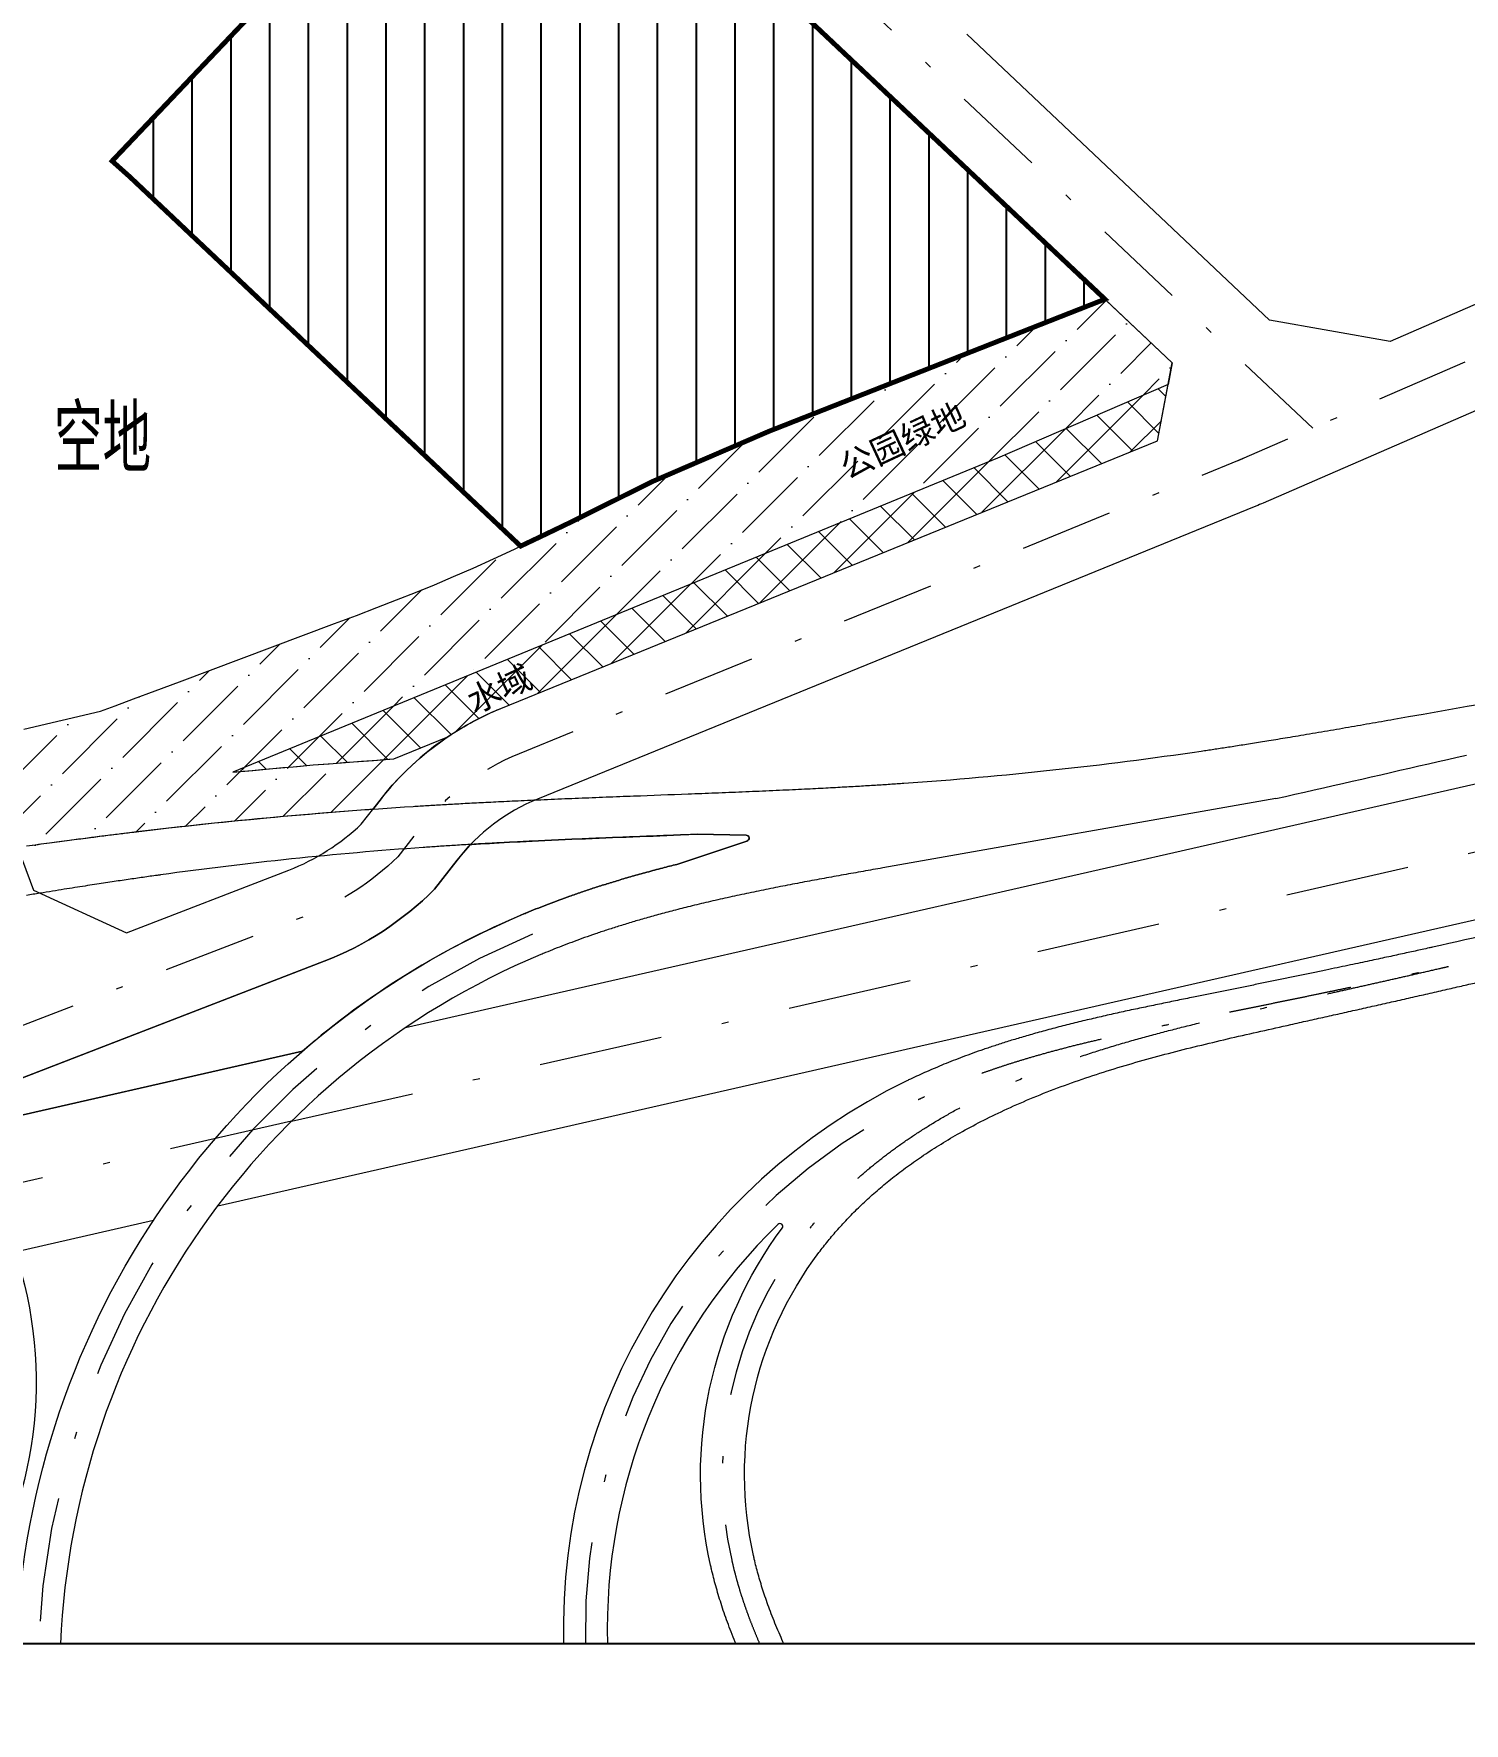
# Model space of a CAD drawing. Header units: millimetres. Extents: x 684779 to 686470, y 2544898 to 2545979.
# Drawn here: x 685273.54 to 685294.04, y 2545207.02 to 2545231.22 of the extents above; entities that cross this region are included whole.
import ezdxf

# ---------------------------------------------------------------- set-up
doc = ezdxf.new("R2010")
doc.units = ezdxf.units.MM
doc.linetypes.add('DASHDOT', pattern=[25.4, 12.7, -6.35, 0, -6.35])
doc.linetypes.add('DOTE', pattern=[2.42, 2, -0.2, 0.02, -0.2])
for name, color, linetype, lineweight in [('JT-道路中线', 7, 'DASHDOT', 5), ('JT-道路名称-BZ', 7, 'Continuous', 5), ('JT-道路红线', 7, 'Continuous', 5), ('YD-G1-TC', 90, 'Continuous', 5)]:
    doc.layers.add(name, color=color, linetype=linetype, lineweight=lineweight)
doc.layers.add('PUB_TEXT', color=7, linetype='Continuous')
doc.layers.add('YD-E1-TC', color=141, linetype='Continuous', lineweight=5, true_color=0xb3ecff)
doc.styles.add('_TCH_DIM', font='SIMPLEX', dxfattribs={"bigfont": 'GBCBIG'})
doc.styles.get("Standard").update_dxf_attribs({"font": ''})
doc.styles.get('Standard').set_extended_font_data('SimSun')

# ---------------------------------------------------------------- blocks, each defined once
blk = doc.blocks.new('EFDGHBFHFGBFGBFG')
at = {"layer": 'YD-E1-TC'}
h = blk.add_hatch(dxfattribs=at)
h.set_pattern_fill('ANSI37', color=256, scale=2)
h.set_pattern_definition([(45, (4326.6216, -664.834), (-4.49012806, 4.49012806), []), (135, (4326.6216, -664.834), (-4.49012806, -4.49012806), [])])
edge = h.paths.add_edge_path()
edge.add_line((689803.852, 2544577.261), (689806.006, 2544588.775))
edge.add_line((689806.006, 2544588.775), (689771.057, 2544573.725))
edge.add_line((689771.057, 2544573.725), (689614.561, 2544509.407))
edge.add_arc((689714.956, 2543497.12), 1017.253, 93.801959, 95.663852, ccw=False)
edge.add_line((689647.504, 2544512.134), (689658.592, 2544516.691))
edge.add_arc((689692.061, 2544466.894), 60, 112.17899, 123.90547, ccw=False)
edge.add_line((689669.411, 2544522.454), (689803.852, 2544577.261))
at = {"layer": 'YD-G1-TC'}
h = blk.add_hatch(dxfattribs=at)
h.set_pattern_fill('ANSI36', color=256, scale=2)
h.set_pattern_definition([(45, (4326.6216, -664.834), (3.367596045, 12.347852166), [15.875, -3.175, 0, -3.175])])
edge = h.paths.add_edge_path()
edge.add_line((689554.4, 2544515.557), (689567.747, 2544517.617))
edge.add_arc((689521.841, 2545355.455), 839.094, 273.13616, 273.1865)
edge.add_arc((689569.742, 2544565.007), 47.366, 267.84592, 268.47752, ccw=False)
edge.add_line((689567.961, 2544517.675), (689571.824, 2544518.222))
edge.add_line((689571.824, 2544518.222), (689587.504, 2544521.898))
edge.add_line((689587.504, 2544521.898), (689590.469, 2544522.998))
edge.add_line((689590.469, 2544522.998), (689594.25, 2544524.41))
edge.add_line((689594.25, 2544524.41), (689598.692, 2544526.071))
edge.add_line((689598.692, 2544526.071), (689603.64, 2544527.923))
edge.add_line((689603.64, 2544527.923), (689635.417, 2544539.831))
edge.add_line((689635.417, 2544539.831), (689639.882, 2544541.513))
edge.add_line((689639.882, 2544541.513), (689644.082, 2544543.112))
edge.add_line((689644.082, 2544543.112), (689648.092, 2544544.668))
edge.add_line((689648.092, 2544544.668), (689651.986, 2544546.217))
edge.add_line((689651.986, 2544546.217), (689655.841, 2544547.797))
edge.add_line((689655.841, 2544547.797), (689659.732, 2544549.447))
edge.add_line((689659.732, 2544549.447), (689663.734, 2544551.204))
edge.add_line((689663.734, 2544551.204), (689667.903, 2544553.093))
edge.add_line((689667.903, 2544553.093), (689672.209, 2544555.093))
edge.add_line((689672.209, 2544555.093), (689673.481, 2544555.694))
edge.add_line((689673.481, 2544555.694), (689676.598, 2544557.167))
edge.add_line((689676.598, 2544557.167), (689681.016, 2544559.278))
edge.add_line((689681.016, 2544559.278), (689683.287, 2544560.371))
edge.add_line((689683.287, 2544560.371), (689700.462, 2544568.91))
edge.add_line((689700.462, 2544568.91), (689724.367, 2544579.209))
edge.add_line((689724.367, 2544579.209), (689793.079, 2544606.224))
edge.add_line((689793.079, 2544606.224), (689806.839, 2544593.225))
edge.add_line((689806.839, 2544593.225), (689806.006, 2544588.775))
edge.add_line((689806.006, 2544588.775), (689771.057, 2544573.725))
edge.add_line((689771.057, 2544573.725), (689614.561, 2544509.407))
edge.add_line((689614.561, 2544509.407), (689617.851, 2544509.728))
edge.add_line((689617.851, 2544509.728), (689621.143, 2544510.038))
edge.add_line((689621.143, 2544510.038), (689624.435, 2544510.338))
edge.add_line((689624.435, 2544510.338), (689627.728, 2544510.626))
edge.add_line((689627.728, 2544510.626), (689631.022, 2544510.904))
edge.add_line((689631.022, 2544510.904), (689634.316, 2544511.172))
edge.add_line((689634.316, 2544511.172), (689637.612, 2544511.429))
edge.add_line((689637.612, 2544511.429), (689640.909, 2544511.675))
edge.add_line((689640.909, 2544511.675), (689644.206, 2544511.91))
edge.add_line((689644.206, 2544511.91), (689647.504, 2544512.134))
edge.add_line((689647.504, 2544512.134), (689658.592, 2544516.691))
edge.add_arc((689692.061, 2544466.894), 60, 123.90547, 142.12232)
edge.add_line((689644.702, 2544503.732), (689643.21, 2544501.815))
edge.add_arc((689714.958, 2543497.119), 1007.254, 94.084704, 94.175492)
edge.add_line((689641.618, 2544501.7), (689638.272, 2544501.45))
edge.add_line((689638.272, 2544501.45), (689634.924, 2544501.189))
edge.add_line((689634.924, 2544501.189), (689631.578, 2544500.916))
edge.add_line((689631.578, 2544500.916), (689628.233, 2544500.633))
edge.add_line((689628.233, 2544500.633), (689624.888, 2544500.338))
edge.add_line((689624.888, 2544500.338), (689621.545, 2544500.032))
edge.add_line((689621.545, 2544500.032), (689618.203, 2544499.715))
edge.add_line((689618.203, 2544499.715), (689614.861, 2544499.387))
edge.add_line((689614.861, 2544499.387), (689611.521, 2544499.048))
edge.add_line((689611.521, 2544499.048), (689608.182, 2544498.698))
edge.add_line((689608.182, 2544498.698), (689604.844, 2544498.336))
edge.add_line((689604.844, 2544498.336), (689601.508, 2544497.964))
edge.add_line((689601.508, 2544497.964), (689598.173, 2544497.58))
edge.add_line((689598.173, 2544497.58), (689594.777, 2544497.178))
edge.add_line((689594.777, 2544497.178), (689593.445, 2544497.017))
edge.add_line((689593.445, 2544497.017), (689592.301, 2544496.877))
edge.add_line((689592.301, 2544496.877), (689591.773, 2544496.812))
edge.add_line((689591.773, 2544496.812), (689590.858, 2544496.7))
edge.add_line((689590.858, 2544496.7), (689589.619, 2544496.545))
edge.add_line((689589.619, 2544496.545), (689588.415, 2544496.394))
edge.add_line((689588.415, 2544496.394), (689587.206, 2544496.241))
edge.add_line((689587.206, 2544496.241), (689585.952, 2544496.08))
edge.add_line((689585.952, 2544496.08), (689584.458, 2544495.888))
edge.add_line((689584.458, 2544495.888), (689582.73, 2544495.663))
edge.add_line((689582.73, 2544495.663), (689581.587, 2544495.512))
edge.add_line((689581.587, 2544495.512), (689581.116, 2544495.45))
edge.add_line((689581.116, 2544495.45), (689580.589, 2544495.381))
edge.add_line((689580.589, 2544495.381), (689580.062, 2544495.311))
edge.add_line((689580.062, 2544495.311), (689579.535, 2544495.24))
edge.add_line((689579.535, 2544495.24), (689579.008, 2544495.17))
edge.add_line((689579.008, 2544495.17), (689578.512, 2544495.104))
edge.add_line((689578.512, 2544495.104), (689578.016, 2544495.037))
edge.add_line((689578.016, 2544495.037), (689577.521, 2544494.97))
edge.add_line((689577.521, 2544494.97), (689577.025, 2544494.904))
edge.add_line((689577.025, 2544494.904), (689576.445, 2544494.825))
edge.add_line((689576.445, 2544494.825), (689575.865, 2544494.747))
edge.add_line((689575.865, 2544494.747), (689575.284, 2544494.668))
edge.add_line((689575.284, 2544494.668), (689574.704, 2544494.589))
edge.add_line((689574.704, 2544494.589), (689574.113, 2544494.508))
edge.add_line((689574.113, 2544494.508), (689573.522, 2544494.427))
edge.add_line((689573.522, 2544494.427), (689572.93, 2544494.346))
edge.add_line((689572.93, 2544494.346), (689572.339, 2544494.264))
edge.add_line((689572.339, 2544494.264), (689571.671, 2544494.172))
edge.add_line((689571.671, 2544494.172), (689571.004, 2544494.08))
edge.add_line((689571.004, 2544494.08), (689570.525, 2544494.013))
edge.add_arc((689519.813, 2544472.722), 55, 22.77437, 48.51264)
edge.add_line((689556.248, 2544513.923), (689554.4, 2544515.557))
blk.add_lwpolyline([(689271.598, 2544931.071), (690048.276, 2544931.071), (690048.276, 2544331.059), (689271.598, 2544331.059)], close=True)
at = {"color": 1, "linetype": 'DOTE', "ltscale": 3, "const_width": 1}
blk.add_lwpolyline([(689793.079, 2544606.224), (689671.763, 2544720.643), (689589.868, 2544634.495), (689593.436, 2544631.315), (689673.48, 2544555.694), (689676.598, 2544557.168), (689681.016, 2544559.279), (689683.288, 2544560.372), (689700.463, 2544568.91), (689724.368, 2544579.21)], close=True, dxfattribs=at)
at = {"layer": 'JT-道路中线', "color": 1, "ltscale": 1.5, "flags": 128}
blk.add_lwpolyline([(689835.601, 2544579.809), (689626.879, 2544776.995), (689583.311, 2544812.711), (689453.333, 2544919.263)], dxfattribs=at)
blk.add_lwpolyline([(690048.276, 2544671.43), (689978.788, 2544642.097, 0.002727), (689977.986, 2544641.753), (689821.479, 2544573.665, -0.0058133), (689820.193, 2544573.124), (689673.186, 2544513.194, 0.131401), (689652.595, 2544497.592), (689648.341, 2544492.124, -0.1022041), (689629.639, 2544480.066), (689541.404, 2544445.948, -0.0825214), (689522.142, 2544441.957, -0.0565158), (689488.432, 2544444.432), (689359.477, 2544468.724), (689359.231, 2544468.771, 0.000075), (689358.248, 2544468.956, 0.000175), (689357.266, 2544469.14, 0.000275), (689356.283, 2544469.324, 0.000375), (689355.299, 2544469.506, 0.000475), (689354.316, 2544469.687, 0.000575), (689353.332, 2544469.865, 0.000675), (689352.348, 2544470.042, 0.000775), (689351.363, 2544470.215, 0.000875), (689350.377, 2544470.385, 0.000975), (689349.391, 2544470.551, 0.001075), (689348.404, 2544470.714, 0.001175), (689347.417, 2544470.872, 0.001275), (689346.429, 2544471.025, 0.001375), (689345.44, 2544471.172, 0.001475), (689344.45, 2544471.315, 0.001575), (689343.459, 2544471.451, 0.001675), (689342.468, 2544471.58, 0.001775), (689341.475, 2544471.703, 0.001875), (689340.482, 2544471.819, 0.001975), (689339.488, 2544471.927, 0.002075), (689338.493, 2544472.027, 0.002175), (689337.497, 2544472.118, 0.002275), (689336.5, 2544472.201, 0.002375), (689335.503, 2544472.274, 0.002475), (689334.505, 2544472.338, 0.002575), (689333.507, 2544472.391, 0.002675), (689332.507, 2544472.434, 0.002775), (689331.508, 2544472.467, 0.002875), (689330.508, 2544472.487, 0.002975), (689329.508, 2544472.497, 0.003075), (689328.508, 2544472.494, 0.003175), (689327.508, 2544472.478, 0.003275), (689326.509, 2544472.45, 0.003375), (689325.51, 2544472.408, 0.003475), (689324.511, 2544472.353, 0.003575), (689323.514, 2544472.284, 0.003675), (689322.517, 2544472.2, 0.003775), (689321.522, 2544472.101, 0.003875), (689320.529, 2544471.987, 0.003975), (689319.537, 2544471.858, 0.004075), (689318.548, 2544471.712, 0.0014024), (689318.213, 2544471.659, 0.0003253), (689318.136, 2544471.647, 0.0872514), (689298.51, 2544464.813)], format="xyb", dxfattribs=at)
at = {"layer": 'JT-道路中线', "color": 1, "ltscale": 2, "flags": 128}
for points in [[(689626.57, 2544437.993), (690048.276, 2544533.954)], [(689626.57, 2544437.993), (689604.504, 2544432.972), (689579.828, 2544427.357), (689577.168, 2544426.752), (689514.2, 2544412.423), (689429.859, 2544393.231), (689308.977, 2544365.724), (689271.598, 2544357.083)]]:
    blk.add_lwpolyline(points, dxfattribs=at)
for points in [[(689944.759, 2544490.702, -0.0002125), (689942.208, 2544489.975, -0.0002623), (689939.429, 2544489.186, -0.0002778), (689936.788, 2544488.439, -0.0002778), (689934.378, 2544487.761, -0.0002778), (689932.147, 2544487.135, -0.0002778), (689930.059, 2544486.552, -0.0002778), (689928.09, 2544486.005, -0.0002778), (689926.221, 2544485.488, -0.0002778), (689924.44, 2544484.997, -0.0002778), (689922.733, 2544484.528, -0.0002778), (689921.093, 2544484.081, -0.0002778), (689919.513, 2544483.651, -0.0002778), (689917.985, 2544483.237, -0.0002778), (689916.506, 2544482.838, -0.0002778), (689915.07, 2544482.453, -0.0001389), (689914.368, 2544482.265, -0.0105525), (689861.073, 2544469.222, -0.0001336), (689860.39, 2544469.07, -0.0002672), (689858.994, 2544468.761, -0.0002672), (689857.555, 2544468.444, -0.0002672), (689856.068, 2544468.119, -0.0002672), (689854.528, 2544467.783, -0.0002672), (689852.93, 2544467.436, -0.0002672), (689851.267, 2544467.077, -0.0002672), (689849.528, 2544466.704, -0.0002672), (689847.705, 2544466.315, -0.0002672), (689845.782, 2544465.907, -0.0002672), (689843.742, 2544465.476, -0.0002672), (689841.56, 2544465.017, -0.0002672), (689839.202, 2544464.524, -0.0002672), (689836.618, 2544463.987, -0.0002524), (689833.897, 2544463.424, -0.0002227), (689831.175, 2544462.864, -0.000193), (689828.453, 2544462.306, -0.0001633), (689825.73, 2544461.75, -0.0001336), (689823.007, 2544461.195, -0.0001039), (689820.284, 2544460.642, -0.0000742), (689817.561, 2544460.09, -0.0000445), (689814.837, 2544459.538, -0.0000148), (689812.114, 2544458.987, 0.0001936), (689808.835, 2544458.323, 0.0005807), (689805.558, 2544457.653, 0.0009679), (689802.283, 2544456.974, 0.001355), (689799.011, 2544456.279, 0.0017421), (689795.743, 2544455.564, 0.0021293), (689792.481, 2544454.824, 0.0025164), (689789.226, 2544454.053, 0.0029036), (689785.98, 2544453.248, 0.0032907), (689782.744, 2544452.402, 0.0034844), (689779.681, 2544451.557, 0.0034844), (689776.897, 2544450.747, 0.0034844), (689774.331, 2544449.961, 0.0034843), (689771.942, 2544449.193, 0.0034843), (689769.7, 2544448.437, 0.0034843), (689767.583, 2544447.691, 0.0034843), (689765.575, 2544446.951, 0.0034843), (689763.663, 2544446.216, 0.0034843), (689761.835, 2544445.484, 0.0034843), (689760.085, 2544444.755, 0.0034843), (689758.403, 2544444.027, 0.0034843), (689756.785, 2544443.299, 0.0034844), (689755.225, 2544442.572, 0.0017423), (689754.466, 2544442.207, 0.2946846), (689686.761, 2544331.059, 0.2946846)], [(689675.894, 2544476.274, 0.2907635), (689574.79, 2544331.059, 0.2907635)], [(689722.448, 2544331.059, -0.0049553), (689721.572, 2544333.124, -0.0050173), (689720.77, 2544335.124, -0.0050173), (689720.044, 2544337.045, -0.0050172), (689719.386, 2544338.899, -0.0050174), (689718.789, 2544340.692, -0.0050174), (689718.25, 2544342.431, -0.0050174), (689717.762, 2544344.121, -0.0050173), (689717.322, 2544345.766, -0.0050171), (689716.928, 2544347.371, -0.0025083), (689716.747, 2544348.159, -0.2202234), (689730.943, 2544413.854, -0.0048957), (689731.905, 2544415.104, -0.0097924), (689733.947, 2544417.6, -0.0097931), (689736.151, 2544420.089, -0.009793), (689738.526, 2544422.568, -0.009793), (689741.083, 2544425.036, -0.0097929), (689743.835, 2544427.491, -0.0097929), (689746.797, 2544429.932, -0.0097929), (689749.988, 2544432.359, -0.0097929), (689753.433, 2544434.771, -0.0097928), (689757.161, 2544437.17, -0.0097928), (689761.212, 2544439.557, -0.0097927), (689765.641, 2544441.938, -0.0097927), (689770.522, 2544444.321, -0.0097927), (689775.97, 2544446.721, -0.0092488), (689781.797, 2544449.027, -0.0081608), (689787.701, 2544451.129, -0.0070727), (689793.667, 2544453.049, -0.0059845), (689799.681, 2544454.814, -0.0048964), (689805.731, 2544456.447, -0.0038083), (689811.809, 2544457.975, -0.0027202), (689817.907, 2544459.423, -0.0016321), (689824.017, 2544460.818, -0.0005441), (689830.134, 2544462.186, 0.0000192), (689833.641, 2544462.968, 0.0000576), (689837.149, 2544463.751, 0.000096), (689840.656, 2544464.535, 0.0001344), (689844.164, 2544465.32, 0.0001728), (689847.67, 2544466.108, 0.0002112), (689851.176, 2544466.898, 0.0002496), (689854.682, 2544467.692, 0.000288), (689858.186, 2544468.489, 0.0003264), (689861.689, 2544469.291, 0.0001788), (689863.411, 2544469.686)]]:
    blk.add_lwpolyline(points, format="xyb", dxfattribs=at)
at = {"layer": 'JT-道路红线'}
blk.add_line((689611.479, 2544420.7), (689943.257, 2544496.2), dxfattribs=at)
blk.add_lwpolyline([(689312.961, 2544729.069), (689556.248, 2544513.923, -0.1259077), (689571.559, 2544491.36), (689573.757, 2544485.257), (689592.831, 2544476.555), (689626.032, 2544489.393, 0.0986443), (689640.878, 2544498.817), (689644.702, 2544503.732, -0.131401), (689669.411, 2544522.454), (689803.852, 2544577.261), (689806.839, 2544593.225), (689620.267, 2544769.484), (689469.126, 2544893.386), (689447.191, 2544892.024), (689312.06, 2544749.878)], format="xyb", close=True, dxfattribs=at)
for points in [[(690048.276, 2544682.285), (689974.899, 2544651.31, 0.002727), (689973.997, 2544650.923), (689851.422, 2544597.597), (689826.764, 2544601.914), (689764.808, 2544660.446)], [(690048.276, 2544660.576), (689982.677, 2544632.884, 0.002727), (689981.975, 2544632.583), (689825.468, 2544564.496, -0.0058133), (689823.968, 2544563.864), (689676.961, 2544503.934, 0.131401), (689660.488, 2544491.453), (689655.841, 2544485.479, -0.1049075), (689633.245, 2544470.739), (689545.011, 2544436.621, -0.0825214), (689522.539, 2544431.965, -0.0565158), (689486.58, 2544434.605), (689357.626, 2544458.897), (689357.38, 2544458.944, 0.000075), (689356.4, 2544459.128, 0.000175), (689355.424, 2544459.311, 0.000275), (689354.452, 2544459.493, 0.000375), (689353.483, 2544459.672, 0.000475), (689352.518, 2544459.85, 0.000575), (689351.557, 2544460.024, 0.000675), (689350.599, 2544460.196, 0.000775)], [(690044.293, 2544554.061, -0.0000653), (689852.175, 2544520.202, -0.0001088), (689849.709, 2544519.768, -0.0001523), (689847.244, 2544519.337, -0.0001959), (689844.78, 2544518.907, -0.0002394), (689842.317, 2544518.479, -0.0002829), (689839.854, 2544518.055, -0.0003264), (689837.393, 2544517.633, -0.0003699), (689834.932, 2544517.216, -0.0003917), (689832.594, 2544516.822, -0.0003917), (689830.462, 2544516.467, -0.0003917), (689828.489, 2544516.142, -0.0003917), (689826.644, 2544515.84, -0.0003917), (689824.904, 2544515.559, -0.0003917), (689823.254, 2544515.295, -0.0003917), (689821.682, 2544515.045, -0.0003917), (689820.176, 2544514.809, -0.0003917), (689818.729, 2544514.584, -0.0003917), (689817.335, 2544514.37, -0.0003917), (689815.989, 2544514.165, -0.0003917), (689814.685, 2544513.969, -0.0003917), (689813.421, 2544513.781, -0.0001959), (689812.802, 2544513.689, -0.0193133), (689751.936, 2544507.113, -0.000217), (689751.245, 2544507.066, -0.000434), (689749.831, 2544506.97, -0.000434), (689748.374, 2544506.875, -0.000434), (689746.868, 2544506.778, -0.000434), (689745.308, 2544506.682, -0.000434), (689743.689, 2544506.584, -0.000434), (689742.003, 2544506.485, -0.000434), (689740.242, 2544506.385, -0.000434), (689738.393, 2544506.283, -0.000434), (689736.444, 2544506.178, -0.000434), (689734.375, 2544506.072, -0.000434), (689732.161, 2544505.961, -0.000434), (689729.769, 2544505.846, -0.000434), (689727.146, 2544505.724, -0.0004099), (689724.383, 2544505.6, -0.0003617), (689721.618, 2544505.481, -0.0003135), (689718.852, 2544505.365, -0.0002652), (689716.084, 2544505.252, -0.000217), (689713.315, 2544505.142, -0.0001688), (689710.544, 2544505.034, -0.0001206), (689707.772, 2544504.928, 0.0000586), (689696.599, 2544504.504, 0.0000977), (689693.786, 2544504.397, 0.0001367), (689690.972, 2544504.288, 0.0001758), (689688.156, 2544504.177, 0.0002148), (689685.34, 2544504.064, 0.0002539), (689682.522, 2544503.948, 0.000293), (689679.704, 2544503.829, 0.000332), (689676.884, 2544503.707, 0.0003516), (689674.205, 2544503.587, 0.0003516), (689671.76, 2544503.474, 0.0003516), (689669.496, 2544503.366, 0.0003516), (689667.378, 2544503.262, 0.0003516), (689665.381, 2544503.161, 0.0003516), (689663.486, 2544503.063, 0.0003516), (689661.679, 2544502.967, 0.0003516), (689659.948, 2544502.872, 0.0003516), (689658.286, 2544502.779, 0.0003516), (689656.683, 2544502.687, 0.0003516), (689655.135, 2544502.595, 0.0003516), (689653.636, 2544502.505, 0.0003516), (689652.181, 2544502.415, 0.0001758), (689651.47, 2544502.37, 0.0140879), (689594.957, 2544497.199, 0.0001758), (689594.249, 2544497.114, 0.0003516), (689592.802, 2544496.939, 0.0003516), (689591.311, 2544496.755, 0.0003516), (689589.772, 2544496.564, 0.0003516), (689588.18, 2544496.364, 0.0003516), (689586.528, 2544496.154, 0.0003516), (689584.809, 2544495.933, 0.0003516), (689583.015, 2544495.7, 0.0003516), (689581.133, 2544495.453, 0.0003516), (689579.151, 2544495.189, 0.0003516), (689577.049, 2544494.907, 0.0003516), (689574.803, 2544494.602, 0.0003516), (689572.378, 2544494.269, 0.0003516)], [(689727.376, 2544331.059, -0.0042034), (689726.584, 2544332.833, -0.0050173), (689725.732, 2544334.84, -0.0050173), (689724.963, 2544336.757, -0.0050173), (689724.269, 2544338.594, -0.0050172), (689723.641, 2544340.362, -0.0050174), (689723.073, 2544342.069, -0.0050174), (689722.56, 2544343.722, -0.0050174), (689722.098, 2544345.325, -0.0050173), (689721.682, 2544346.883, -0.0050171), (689721.309, 2544348.4, -0.0025083), (689721.138, 2544349.144, -0.2202234), (689734.535, 2544411.144, -0.0048957), (689735.444, 2544412.324, -0.0097924), (689737.374, 2544414.683, -0.0097931), (689739.461, 2544417.04, -0.009793), (689741.714, 2544419.392, -0.009793), (689744.144, 2544421.737, -0.0097929), (689746.764, 2544424.075, -0.0097929), (689749.59, 2544426.404, -0.0097929), (689752.641, 2544428.724, -0.0097929), (689755.942, 2544431.035, -0.0097928), (689759.521, 2544433.338, -0.0097928), (689763.421, 2544435.636, -0.0097927), (689767.694, 2544437.934, -0.0097927), (689772.416, 2544440.24, -0.0097927), (689777.703, 2544442.568, -0.0092488), (689783.375, 2544444.813, -0.0081608), (689789.141, 2544446.865, -0.0070727), (689794.985, 2544448.747, -0.0059845), (689800.896, 2544450.481, -0.0048964), (689806.861, 2544452.091, -0.0038083), (689812.873, 2544453.602, -0.0027202), (689818.923, 2544455.039, -0.0016321), (689825.005, 2544456.427, -0.0005441), (689831.112, 2544457.794, 0.0000192), (689834.621, 2544458.576, 0.0000576), (689838.13, 2544459.359, 0.000096), (689841.639, 2544460.143, 0.0001344), (689845.148, 2544460.929, 0.0001728), (689848.658, 2544461.718, 0.0002112), (689852.168, 2544462.509, 0.0002496), (689855.677, 2544463.303, 0.000288), (689859.187, 2544464.102, 0.0003264), (689862.696, 2544464.905, 0.0003456), (689866.029, 2544465.672, 0.0003456), (689869.07, 2544466.377, 0.0003456)], [(689828.079, 2544504.023), (689747.6, 2544489.839, 0.0001715), (689743.591, 2544489.131, 0.0005144), (689739.589, 2544488.419, 0.0008573), (689735.595, 2544487.697, 0.0012003), (689731.61, 2544486.96, 0.0015432), (689727.635, 2544486.203, 0.0018862), (689723.672, 2544485.419, 0.0022291), (689719.721, 2544484.603, 0.002572), (689715.784, 2544483.752, 0.0029149), (689711.863, 2544482.858, 0.0030864), (689708.155, 2544481.966, 0.0030864), (689704.786, 2544481.111, 0.0030864), (689701.682, 2544480.283, 0.0030864), (689698.791, 2544479.473, 0.0030863), (689696.08, 2544478.677, 0.0030864), (689693.519, 2544477.891, 0.0030864), (689691.09, 2544477.112, 0.0030864), (689688.776, 2544476.339, 0.0030864), (689686.564, 2544475.569, 0.0030864), (689684.444, 2544474.802, 0.0030864), (689682.407, 2544474.036, 0.0030864), (689680.446, 2544473.271, 0.0030863), (689678.554, 2544472.506, 0.0015431), (689677.633, 2544472.123, 0.2904419), (689579.294, 2544331.059, 0.2904419)], [(689570.286, 2544331.059, -0.2910679), (689674.155, 2544480.424, -0.0015433), (689675.128, 2544480.828, -0.0030865), (689677.123, 2544481.635, -0.0030864), (689679.188, 2544482.441, -0.0030864), (689681.329, 2544483.246, -0.0030865), (689683.554, 2544484.051, -0.0030865), (689685.871, 2544484.857, -0.0030865), (689688.29, 2544485.666, -0.0030865), (689690.825, 2544486.478, -0.0030865), (689693.491, 2544487.297, -0.0030865), (689696.31, 2544488.124, -0.0030864), (689699.307, 2544488.964, -0.0030865), (689702.519, 2544489.821, -0.0025979), (689705.445, 2544490.566), (689719.773, 2544495.34, 0.9226132), (689719.626, 2544496.527), (689709.609, 2544496.721, -0.0000279), (689708.968, 2544496.696, -0.0000723), (689706.192, 2544496.588, -0.0000241), (689703.416, 2544496.48, 0.0000241), (689700.64, 2544496.372, 0.0000723), (689697.865, 2544496.263, 0.0001206), (689695.09, 2544496.153, 0.0001688), (689692.315, 2544496.042, 0.000217), (689689.54, 2544495.929, 0.0002652), (689686.766, 2544495.813, 0.0003135), (689683.992, 2544495.694, 0.0003617), (689681.218, 2544495.571, 0.0004099), (689678.445, 2544495.444, 0.000434), (689675.811, 2544495.318, 0.000434), (689673.408, 2544495.2, 0.000434), (689671.184, 2544495.086, 0.000434), (689669.105, 2544494.977, 0.000434), (689667.144, 2544494.87, 0.000434), (689665.285, 2544494.765, 0.000434), (689663.513, 2544494.662, 0.000434), (689661.816, 2544494.561, 0.000434), (689660.186, 2544494.461, 0.000434), (689658.616, 2544494.361, 0.000434), (689657.099, 2544494.263, 0.000434), (689655.631, 2544494.165, 0.000434), (689654.207, 2544494.067, 0.000217), (689653.51, 2544494.019, 0.0169067), (689599.783, 2544488.415, 0.000217), (689599.091, 2544488.319, 0.000434), (689597.677, 2544488.12, 0.000434), (689596.22, 2544487.913, 0.000434), (689594.716, 2544487.697, 0.000434), (689593.159, 2544487.47, 0.000434), (689591.544, 2544487.232, 0.000434), (689589.862, 2544486.981, 0.000434), (689588.107, 2544486.716, 0.000434), (689586.266, 2544486.434, 0.000434), (689584.326, 2544486.135, 0.000434), (689582.268, 2544485.813, 0.000434), (689580.069, 2544485.465, 0.000434), (689577.693, 2544485.085, 0.000434), (689575.09, 2544484.664, 0.0004099), (689572.35, 2544484.216, 0.0003617)], [(689527.696, 2544460.143, -0.4806834), (689555.177, 2544331.059)], [(689553.658, 2544439.964), (689633.245, 2544470.739, 0.1049075), (689655.841, 2544485.479), (689660.488, 2544491.453, -0.0264324), (689663.255, 2544494.647), (689663.513, 2544494.662), (689665.285, 2544494.765), (689667.144, 2544494.87), (689669.105, 2544494.977), (689671.184, 2544495.086), (689673.408, 2544495.2), (689675.811, 2544495.318), (689678.445, 2544495.444), (689681.218, 2544495.571), (689683.992, 2544495.694), (689686.766, 2544495.813), (689689.54, 2544495.929), (689692.315, 2544496.042), (689695.09, 2544496.153), (689697.865, 2544496.263), (689700.64, 2544496.372), (689706.192, 2544496.588), (689709.609, 2544496.721), (689719.626, 2544496.527, -0.9226269), (689719.773, 2544495.34), (689705.445, 2544490.566, 0.0025907), (689702.519, 2544489.821, 0.0030925), (689699.307, 2544488.964, 0.0031003), (689696.31, 2544488.124, 0.0030944), (689693.491, 2544487.297, 0.0030828), (689690.825, 2544486.478, 0.0030826), (689688.29, 2544485.666, 0.003095), (689685.871, 2544484.857, 0.0030953), (689683.554, 2544484.051, 0.0030865), (689681.329, 2544483.246, 0.0030808), (689679.188, 2544482.441, 0.0030869), (689677.123, 2544481.635, 0.0030997), (689675.128, 2544480.828), (689674.155, 2544480.424, 0.0791132), (689628.839, 2544452.355), (689556.902, 2544435.985, 0.0152118)], [(689913.206, 2544486.612, -0.0105525), (689860.096, 2544473.615, -0.0001336), (689859.416, 2544473.464, -0.0002672), (689858.024, 2544473.156, -0.0002672), (689856.589, 2544472.84, -0.0002672), (689855.107, 2544472.515, -0.0002672), (689853.572, 2544472.18, -0.0002672), (689851.979, 2544471.835, -0.0002672), (689850.32, 2544471.477, -0.0002672), (689848.586, 2544471.105, -0.0002672), (689846.768, 2544470.716, -0.0002672), (689844.849, 2544470.309, -0.0002672), (689842.814, 2544469.879, -0.0002672), (689840.637, 2544469.421, -0.0002672), (689838.284, 2544468.93, -0.0002672), (689835.704, 2544468.393, -0.0002524), (689832.988, 2544467.831, -0.0002227), (689830.27, 2544467.272, -0.000193), (689827.551, 2544466.714, -0.0001633), (689824.831, 2544466.159, -0.0001336), (689822.111, 2544465.605, -0.0001039), (689819.389, 2544465.052, -0.0000742), (689816.667, 2544464.5, -0.0000445), (689813.944, 2544463.949, -0.0000148), (689811.221, 2544463.398, 0.0001936), (689807.94, 2544462.733, 0.0005807), (689804.652, 2544462.061, 0.0009679), (689801.36, 2544461.378, 0.001355), (689798.064, 2544460.679, 0.0017421), (689794.766, 2544459.957, 0.0021293), (689791.467, 2544459.208, 0.0025164), (689788.168, 2544458.427, 0.0029036), (689784.871, 2544457.609, 0.0032907), (689781.577, 2544456.748, 0.0034844), (689778.454, 2544455.886, 0.0034844), (689775.61, 2544455.058, 0.0034844), (689772.984, 2544454.254, 0.0034843), (689770.535, 2544453.467, 0.0034843), (689768.233, 2544452.691, 0.0034843), (689766.057, 2544451.924, 0.0034843), (689763.99, 2544451.163, 0.0034843), (689762.019, 2544450.405, 0.0034843), (689760.134, 2544449.65, 0.0034843), (689758.325, 2544448.897, 0.0034843), (689756.586, 2544448.144, 0.0034843), (689754.911, 2544447.39, 0.0034844), (689753.294, 2544446.636, 0.0017423), (689752.507, 2544446.258, 0.2944289), (689682.259, 2544331.059, 0.2944289)], [(689717.557, 2544331.059, -0.0008015), (689717.412, 2544331.407, -0.0050175), (689716.577, 2544333.491, -0.0050174), (689715.819, 2544335.497, -0.0050175), (689715.13, 2544337.436, -0.0050175), (689714.505, 2544339.314, -0.0050174), (689713.939, 2544341.14, -0.0050175), (689713.426, 2544342.916, -0.0050175), (689712.963, 2544344.649, -0.0050176), (689712.548, 2544346.341, -0.0025091), (689712.357, 2544347.174, -0.218495), (689727.016, 2544416.118, 0.9236676), (689726.116, 2544416.906, 0.2093368), (689691.262, 2544331.059)]]:
    blk.add_lwpolyline(points, format="xyb", dxfattribs=at)
for points in [[(689828.061, 2544504.019), (689830.013, 2544504.464), (689831.965, 2544504.91), (689833.918, 2544505.356), (689835.87, 2544505.801), (689837.822, 2544506.247), (689839.775, 2544506.693), (689841.727, 2544507.138), (689843.679, 2544507.584), (689845.631, 2544508.03), (689847.584, 2544508.475), (689849.536, 2544508.921), (689851.488, 2544509.366), (689853.441, 2544509.812), (689855.393, 2544510.258), (689857.345, 2544510.703), (689859.298, 2544511.149), (689861.25, 2544511.595), (689863.202, 2544512.04), (689865.154, 2544512.486), (689867.107, 2544512.931)], [(689912.319, 2544516.861), (689649.89, 2544457.145)], [(689556.902, 2544435.985), (689628.839, 2544452.355)], [(689569.996, 2544411.274), (689598.358, 2544417.728)]]:
    blk.add_lwpolyline(points, dxfattribs=at)
at = {"layer": 'YD-E1-TC'}
blk.add_lwpolyline([(689803.852, 2544577.261), (689806.006, 2544588.775), (689771.057, 2544573.725), (689614.561, 2544509.407, -0.0081242), (689647.504, 2544512.134), (689658.592, 2544516.691, -0.0512111), (689669.411, 2544522.454)], format="xyb", close=True, dxfattribs=at)
at = {"layer": 'YD-G1-TC'}
blk.add_lwpolyline([(689571.824, 2544518.222), (689587.504, 2544521.898), (689590.469, 2544522.998), (689594.25, 2544524.41), (689598.692, 2544526.071), (689603.64, 2544527.923), (689635.417, 2544539.831), (689639.882, 2544541.513), (689644.082, 2544543.112), (689648.092, 2544544.668), (689651.986, 2544546.217), (689655.841, 2544547.797), (689659.732, 2544549.447), (689663.734, 2544551.204), (689667.903, 2544553.093), (689672.209, 2544555.093), (689673.481, 2544555.694), (689676.598, 2544557.167), (689681.016, 2544559.278), (689683.287, 2544560.371), (689700.462, 2544568.91), (689724.367, 2544579.209), (689793.079, 2544606.224), (689806.839, 2544593.225), (689806.006, 2544588.775), (689771.057, 2544573.725), (689614.561, 2544509.407), (689617.851, 2544509.728), (689621.143, 2544510.038), (689624.435, 2544510.338), (689627.728, 2544510.626), (689631.022, 2544510.904), (689634.316, 2544511.172), (689637.612, 2544511.429), (689640.909, 2544511.675), (689644.206, 2544511.91), (689647.504, 2544512.134), (689658.592, 2544516.691, 0.0796538), (689644.702, 2544503.732), (689643.21, 2544501.815, 0.0003961), (689641.618, 2544501.7), (689638.272, 2544501.45), (689634.924, 2544501.189), (689631.578, 2544500.916), (689628.233, 2544500.633), (689624.888, 2544500.338), (689621.545, 2544500.032), (689618.203, 2544499.715), (689614.861, 2544499.387), (689611.521, 2544499.048), (689608.182, 2544498.698), (689604.844, 2544498.336), (689601.508, 2544497.964), (689598.173, 2544497.58), (689594.777, 2544497.178), (689593.445, 2544497.017), (689592.301, 2544496.877), (689591.773, 2544496.812), (689590.858, 2544496.7), (689589.619, 2544496.545), (689588.415, 2544496.394), (689587.206, 2544496.241), (689585.952, 2544496.08), (689584.458, 2544495.888), (689582.73, 2544495.663), (689581.587, 2544495.512), (689581.116, 2544495.45), (689580.589, 2544495.381), (689580.062, 2544495.311), (689579.535, 2544495.24), (689579.008, 2544495.17), (689578.512, 2544495.104), (689578.016, 2544495.037), (689577.521, 2544494.97), (689577.025, 2544494.904), (689576.445, 2544494.825), (689575.865, 2544494.747), (689575.284, 2544494.668), (689574.704, 2544494.589), (689574.113, 2544494.508), (689573.522, 2544494.427)], format="xyb", dxfattribs=at)
at = {"layer": 'JT-道路名称-BZ', "linetype": 'Continuous'}
for s, p in [('公园绿地', (689740.326, 2544569.245)), ('水域', (689663.958, 2544521.329))]:
    blk.add_text(s, height=5, rotation=25, dxfattribs=at).set_placement(p)

msp = doc.modelspace()

# ---------------------------------------------------------------- hatches: boundary and pattern name
at = {"linetype": 'Continuous'}
h = msp.add_hatch(dxfattribs=at)
h.set_pattern_fill('CROSS', color=3, scale=0.8)
h.set_pattern_definition([(0, (0, 0), (1.27, 1.27), [0.635, -1.905]), (90, (0.3175, -0.3175), (-1.27, 1.27), [0.635, -1.905])])
edge = h.paths.add_edge_path()
edge.add_line((685339.698, 2545232.531), (685268.405, 2545299.772))
edge.add_line((685268.405, 2545299.772), (685312.656, 2545346.69))
edge.add_line((685312.656, 2545346.69), (685313.975, 2545345.436))
edge.add_line((685313.975, 2545345.436), (685347.056, 2545380.235))
edge.add_line((685347.056, 2545380.235), (685349.244, 2545378.171))
edge.add_arc((685350.617, 2545379.626), 2, 226.6757, 316.4498)
edge.add_line((685352.066, 2545378.248), (685352.505, 2545378.712))
edge.add_line((685352.505, 2545378.712), (685346.228, 2545384.444))
edge.add_line((685346.228, 2545384.444), (685345.141, 2545385.477))
edge.add_line((685345.141, 2545385.477), (685263.246, 2545299.329))
edge.add_line((685263.246, 2545299.329), (685266.814, 2545296.149))
edge.add_line((685266.814, 2545296.149), (685337.085, 2545229.761))
edge.add_line((685337.085, 2545229.761), (685337.302, 2545229.991))
edge.add_line((685337.302, 2545229.991), (685339.698, 2545232.531))
h = msp.add_hatch(dxfattribs=at)
h.set_pattern_fill('AR-CONC', color=2, scale=1.2)
h.set_pattern_definition([(50, (0, 0), (2.186216028, -0.1912690265), [0.2286, -2.5146]), (355, (0, 0), (-0.4229139117, 2.2926797146), [0.18288, -2.01168]), (100.451, (0.1822, -0.016), (1.76331002, 2.1014002538), [0.19428, -2.13708]), (46.1842, (0, 0.6096), (3.2529484907, -0.5045079352), [0.3429, -3.7719]), (96.6356, (0.271, 0.5676), (2.8488508136, 2.9691066707), [0.29142, -3.20562]), (351.184, (0, 0.6096), (2.8488552698, 2.9691014143), [0.27432, -3.01752]), (21, (0.3048, 0.4572), (1.819378558, -1.2271862222), [0.2286, -2.5146]), (326, (0.3048, 0.4572), (0.7416243402, 2.2102555935), [0.18288, -2.01168]), (71.4514, (0.4564, 0.355), (2.5609978892, 0.9830742926), [0.19428, -2.13708]), (37.5, (0, 0), (0.037063239, 1.01466046648), [0, -1.987296, 0, -2.04216, 0, -2.0193]), (7.5, (0, 0), (0.80183595012, 1.2021668978), [0, -1.164336, 0, -1.941576, 0, -0.76962]), (327.5, (-0.6797, 0), (1.627087142, -0.0687449279), [0, -0.762, 0, -2.37744, 0, -3.15468]), (317.5, (-0.9845, 0), (1.7775501766, 0.3051178924), [0, -0.9906, 0, -1.578864, 0, -2.24028])])
edge = h.paths.add_edge_path()
edge.add_line((685306.828, 2545340.511), (685312.656, 2545346.69))
edge.add_line((685312.656, 2545346.69), (685315.579, 2545343.911))
edge.add_line((685315.579, 2545343.911), (685315.715, 2545343.782))
edge.add_line((685315.715, 2545343.782), (685348.786, 2545378.571))
edge.add_line((685348.786, 2545378.571), (685348.801, 2545378.589))
edge.add_line((685348.801, 2545378.589), (685348.848, 2545378.544))
edge.add_line((685348.848, 2545378.544), (685348.832, 2545378.527))
edge.add_line((685348.832, 2545378.527), (685343.245, 2545372.65))
edge.add_line((685343.245, 2545372.65), (685321.456, 2545349.548))
edge.add_arc((685330.913, 2545340.629), 13, 136.6746, 226.6757)
edge.add_line((685321.994, 2545331.171), (685387.874, 2545269.036))
edge.add_line((685387.874, 2545269.036), (685385.396, 2545266.409))
edge.add_line((685385.396, 2545266.409), (685378.121, 2545273.27))
edge.add_line((685378.121, 2545273.27), (685371.434, 2545279.577))
edge.add_line((685371.434, 2545279.577), (685373.081, 2545281.323))
edge.add_line((685373.081, 2545281.323), (685320.702, 2545330.724))
edge.add_line((685320.702, 2545330.724), (685319.058, 2545328.977))
edge.add_line((685319.058, 2545328.977), (685309.738, 2545337.766))
edge.add_line((685309.738, 2545337.766), (685272.687, 2545298.482))
edge.add_line((685272.687, 2545298.482), (685341.07, 2545233.986))
edge.add_line((685341.07, 2545233.986), (685365.05, 2545259.411))
edge.add_line((685365.05, 2545259.411), (685377.4, 2545272.506))
edge.add_line((685377.4, 2545272.506), (685378.121, 2545273.27))
edge.add_line((685378.121, 2545273.27), (685385.396, 2545266.409))
edge.add_line((685385.396, 2545266.409), (685364.332, 2545244.076))
edge.add_line((685364.332, 2545244.076), (685347.865, 2545226.616))
edge.add_line((685347.865, 2545226.616), (685346.432, 2545227.974))
edge.add_line((685346.432, 2545227.974), (685343.135, 2545224.485))
edge.add_line((685343.135, 2545224.485), (685342.916, 2545224.252))
edge.add_line((685342.916, 2545224.252), (685337.085, 2545229.761))
edge.add_line((685337.085, 2545229.761), (685339.698, 2545232.531))
edge.add_line((685339.698, 2545232.531), (685268.405, 2545299.772))
edge.add_line((685268.405, 2545299.772), (685269.788, 2545301.238))
edge.add_line((685269.788, 2545301.238), (685306.828, 2545340.511))
h = msp.add_hatch()
h.set_pattern_fill('ANSI31', color=256, scale=0.35, angle=45, style=0)
h.set_pattern_definition([(90, (205333.0502, 763688.2404), (-0.555625, 1e-16), [])])
h.paths.add_polyline_path([(685280.398, 2545235.426), (685274.665, 2545229.396), (685274.915, 2545229.173), (685280.518, 2545223.88), (685280.736, 2545223.983), (685281.046, 2545224.131), (685281.205, 2545224.207), (685282.407, 2545224.805), (685284.08, 2545225.526), (685288.89, 2545227.417)])
at = {"layer": 'YD-E1-TC'}
h = msp.add_hatch(dxfattribs=at)
h.set_pattern_fill('ANSI37', color=256, scale=2)
edge = h.paths.add_edge_path()
edge.add_line((685477.23, 2545242.095), (685479.384, 2545253.609))
edge.add_line((685479.384, 2545253.609), (685444.435, 2545238.559))
edge.add_line((685444.435, 2545238.559), (685287.94, 2545174.241))
edge.add_ellipse((685388.334, 2544161.955), major_axis=(-1017.253, 0), ratio=1, start_angle=273.801959, end_angle=275.663852, ccw=False)
edge.add_line((685320.882, 2545176.969), (685331.97, 2545181.525))
edge.add_ellipse((685365.439, 2545131.728), major_axis=(-60, 0), ratio=1, start_angle=292.17899, end_angle=303.90547, ccw=False)
edge.add_line((685342.789, 2545187.288), (685477.23, 2545242.095))

# ---------------------------------------------------------------- block references
at = {"xscale": 0.07, "yscale": 0.07, "zscale": 0.07}
msp.add_blockref('EFDGHBFHFGBFGBFG', (637003.375, 2367104.981), dxfattribs=at)

# ---------------------------------------------------------------- texts
at = {"layer": 'PUB_TEXT', "style": '_TCH_DIM'}
msp.add_text('空地', height=0.9645, dxfattribs=at).set_placement((685273.835, 2545224.933))

doc.saveas('drawing.dxf')
